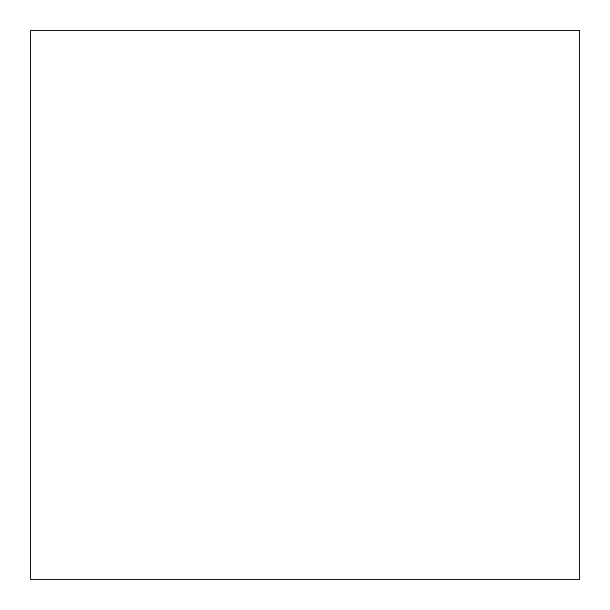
<?xml version="1.0" encoding="UTF-8"?>
<svg xmlns="http://www.w3.org/2000/svg" width="610" height="610" viewBox="0 0 610 610"><rect width="100%" height="100%" fill="white"/><g stroke="black" fill="none" stroke-linecap="round" stroke-linejoin="round"><path stroke-width="0.91" d="M579.5 30.5L30.5 30.5L30.5 579.5L579.5 579.5L579.5 30.5"/></g></svg>
